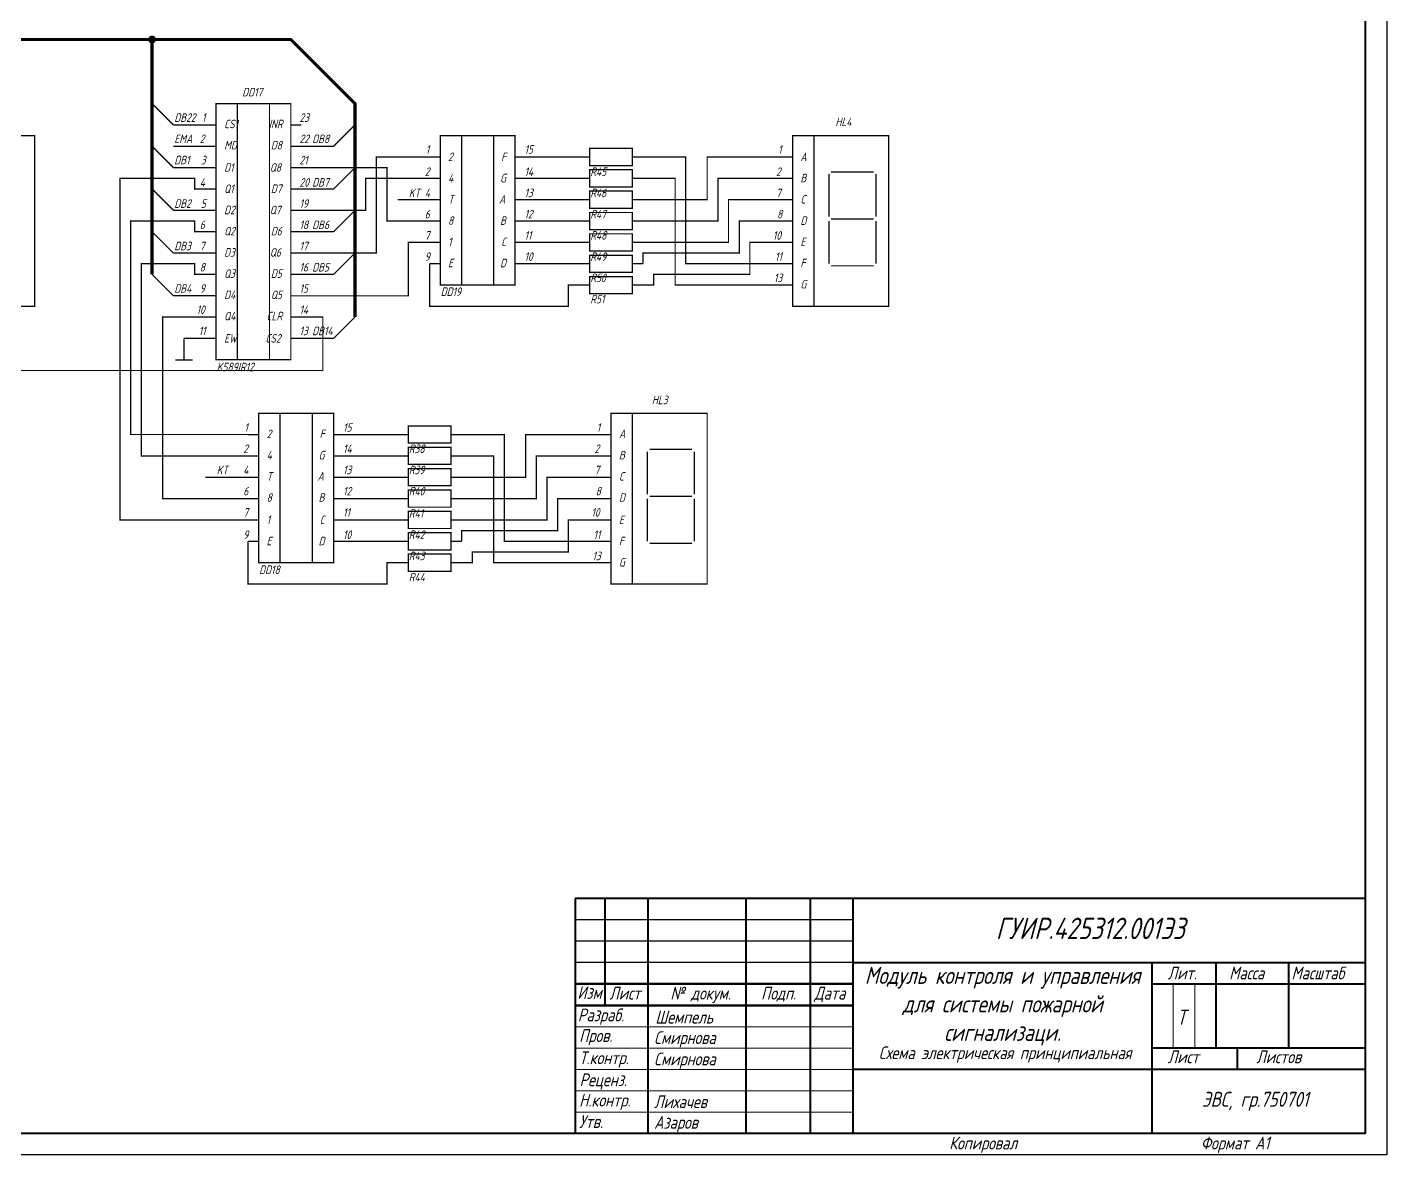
# Model space of a CAD drawing. Extents: x 196 to 1101, y 70 to 664.
# Drawn here: x 782.7 to 1101, y 70 to 334.1 of the extents above; entities that cross this region are included whole.
import ezdxf

# ---------------------------------------------------------------- set-up
doc = ezdxf.new("R2010")
doc.units = 0
doc.header["$MEASUREMENT"] = 0
doc.layers.get('0').update_dxf_attribs({"linetype": 'CONTINUOUS'})
doc.layers.add('KONTUR', color=7, linetype='CONTINUOUS')
doc.layers.add('Sheet', color=255, linetype='CONTINUOUS')
for name, color, linetype, lineweight in [('Основная', 7, 'CONTINUOUS', 40), ('текст', 7, 'CONTINUOUS', 30), ('тонкая', 7, 'CONTINUOUS', 20)]:
    doc.layers.add(name, color=color, linetype=linetype, lineweight=lineweight)
doc.styles.add('GOST type A0', font='', dxfattribs={"oblique": 15, "height": 3.5})
doc.styles.get('GOST type A0').set_extended_font_data('GOST type A')

msp = doc.modelspace()

# ---------------------------------------------------------------- linework, layer by layer
for p, q in [((976, 125), (911, 125)), ((976, 120), (911, 120)), ((976, 115), (911, 115)), ((1046, 75), (1046, 75)), ((1046, 75), (1046, 75)), ((1046, 75), (1046, 75))]:
    msp.add_line(p, q)
at = {"lineweight": 50}
for p, q in [((976, 110), (911, 110)), ((976, 105), (911, 105))]:
    msp.add_line(p, q, dxfattribs=at)
at = {"layer": 'KONTUR'}
for p, q in [((1101, 664), (1101, 70)), ((1101, 70), (260, 70))]:
    msp.add_line(p, q, dxfattribs=at)
at = {"layer": 'Sheet'}
for points, const_width in [([(659.47, 331.18), (811.92, 331.18), (811.92, 276.17)], 0.749), ([(811.16, 331.18), (811.16, 331.22), (811.16, 331.25), (811.18, 331.28), (811.18, 331.33), (811.19, 331.36), (811.19, 331.41), (811.21, 331.44), (811.23, 331.47), (811.24, 331.5), (811.26, 331.53), (811.27, 331.56), (811.29, 331.59), (811.32, 331.63), (811.33, 331.66), (811.37, 331.69), (811.38, 331.72), (811.41, 331.73), (811.44, 331.77), (811.47, 331.78), (811.5, 331.81), (811.54, 331.83), (811.57, 331.84), (811.6, 331.86), (811.63, 331.87), (811.66, 331.89), (811.69, 331.91), (811.74, 331.91), (811.77, 331.92), (811.82, 331.92), (811.85, 331.94), (811.88, 331.94), (811.92, 331.94)], 0.3), ([(811.16, 331.18), (811.16, 331.22), (811.16, 331.25), (811.18, 331.28), (811.18, 331.33), (811.19, 331.36), (811.19, 331.41), (811.21, 331.44), (811.23, 331.47), (811.24, 331.5), (811.26, 331.53), (811.27, 331.56), (811.29, 331.59), (811.32, 331.63), (811.33, 331.66), (811.37, 331.69), (811.38, 331.72), (811.41, 331.73), (811.44, 331.77), (811.47, 331.78), (811.5, 331.81), (811.54, 331.83), (811.57, 331.84), (811.6, 331.86), (811.63, 331.87), (811.66, 331.89), (811.69, 331.91), (811.74, 331.91), (811.77, 331.92), (811.82, 331.92), (811.85, 331.94), (811.88, 331.94), (811.92, 331.94)], 0.3), ([(811.16, 331.18), (811.16, 331.22), (811.16, 331.25), (811.18, 331.28), (811.18, 331.33), (811.19, 331.36), (811.19, 331.41), (811.21, 331.44), (811.23, 331.47), (811.24, 331.5), (811.26, 331.53), (811.27, 331.56), (811.29, 331.59), (811.32, 331.63), (811.33, 331.66), (811.37, 331.69), (811.38, 331.72), (811.41, 331.73), (811.44, 331.77), (811.47, 331.78), (811.5, 331.81), (811.54, 331.83), (811.57, 331.84), (811.6, 331.86), (811.63, 331.87), (811.66, 331.89), (811.69, 331.91), (811.74, 331.91), (811.77, 331.92), (811.82, 331.92), (811.85, 331.94), (811.88, 331.94), (811.92, 331.94)], 0.3), ([(811.16, 331.18), (811.16, 331.22), (811.16, 331.25), (811.18, 331.28), (811.18, 331.33), (811.19, 331.36), (811.19, 331.41), (811.21, 331.44), (811.23, 331.47), (811.24, 331.5), (811.26, 331.53), (811.27, 331.56), (811.29, 331.59), (811.32, 331.63), (811.33, 331.66), (811.37, 331.69), (811.38, 331.72), (811.41, 331.73), (811.44, 331.77), (811.47, 331.78), (811.5, 331.81), (811.54, 331.83), (811.57, 331.84), (811.6, 331.86), (811.63, 331.87), (811.66, 331.89), (811.69, 331.91), (811.74, 331.91), (811.77, 331.92), (811.82, 331.92), (811.85, 331.94), (811.88, 331.94), (811.92, 331.94)], 0.3), ([(811.16, 331.18), (811.16, 331.22), (811.16, 331.25), (811.18, 331.28), (811.18, 331.33), (811.19, 331.36), (811.19, 331.41), (811.21, 331.44), (811.23, 331.47), (811.24, 331.5), (811.26, 331.53), (811.27, 331.56), (811.29, 331.59), (811.32, 331.63), (811.33, 331.66), (811.37, 331.69), (811.38, 331.72), (811.41, 331.73), (811.44, 331.77), (811.47, 331.78), (811.5, 331.81), (811.54, 331.83), (811.57, 331.84), (811.6, 331.86), (811.63, 331.87), (811.66, 331.89), (811.69, 331.91), (811.74, 331.91), (811.77, 331.92), (811.82, 331.92), (811.85, 331.94), (811.88, 331.94), (811.92, 331.94)], 0.3), ([(811.16, 331.18), (811.16, 331.22), (811.16, 331.25), (811.18, 331.28), (811.18, 331.33), (811.19, 331.36), (811.19, 331.41), (811.21, 331.44), (811.23, 331.47), (811.24, 331.5), (811.26, 331.53), (811.27, 331.56), (811.29, 331.59), (811.32, 331.63), (811.33, 331.66), (811.37, 331.69), (811.38, 331.72), (811.41, 331.73), (811.44, 331.77), (811.47, 331.78), (811.5, 331.81), (811.54, 331.83), (811.57, 331.84), (811.6, 331.86), (811.63, 331.87), (811.66, 331.89), (811.69, 331.91), (811.74, 331.91), (811.77, 331.92), (811.82, 331.92), (811.85, 331.94), (811.88, 331.94), (811.92, 331.94)], 0.3), ([(811.16, 331.18), (811.16, 331.22), (811.16, 331.25), (811.18, 331.28), (811.18, 331.33), (811.19, 331.36), (811.19, 331.41), (811.21, 331.44), (811.23, 331.47), (811.24, 331.5), (811.26, 331.53), (811.27, 331.56), (811.29, 331.59), (811.32, 331.63), (811.33, 331.66), (811.37, 331.69), (811.38, 331.72), (811.41, 331.73), (811.44, 331.77), (811.47, 331.78), (811.5, 331.81), (811.54, 331.83), (811.57, 331.84), (811.6, 331.86), (811.63, 331.87), (811.66, 331.89), (811.69, 331.91), (811.74, 331.91), (811.77, 331.92), (811.82, 331.92), (811.85, 331.94), (811.88, 331.94), (811.92, 331.94)], 0.3), ([(811.16, 331.18), (811.16, 331.22), (811.16, 331.25), (811.18, 331.28), (811.18, 331.33), (811.19, 331.36), (811.19, 331.41), (811.21, 331.44), (811.23, 331.47), (811.24, 331.5), (811.26, 331.53), (811.27, 331.56), (811.29, 331.59), (811.32, 331.63), (811.33, 331.66), (811.37, 331.69), (811.38, 331.72), (811.41, 331.73), (811.44, 331.77), (811.47, 331.78), (811.5, 331.81), (811.54, 331.83), (811.57, 331.84), (811.6, 331.86), (811.63, 331.87), (811.66, 331.89), (811.69, 331.91), (811.74, 331.91), (811.77, 331.92), (811.82, 331.92), (811.85, 331.94), (811.88, 331.94), (811.92, 331.94)], 0.3), ([(811.92, 330.41), (811.88, 330.41), (811.85, 330.41), (811.82, 330.43), (811.77, 330.43), (811.74, 330.45), (811.69, 330.45), (811.66, 330.46), (811.63, 330.48), (811.6, 330.49), (811.57, 330.51), (811.54, 330.52), (811.5, 330.54), (811.47, 330.57), (811.44, 330.58), (811.41, 330.62), (811.38, 330.63), (811.37, 330.66), (811.33, 330.69), (811.32, 330.72), (811.29, 330.76), (811.27, 330.79), (811.26, 330.82), (811.24, 330.85), (811.23, 330.88), (811.21, 330.91), (811.19, 330.94), (811.19, 330.99), (811.18, 331.02), (811.18, 331.07), (811.16, 331.1), (811.16, 331.13), (811.16, 331.18)], 0.3), ([(811.16, 331.18), (811.16, 331.18)], 0.3), ([(811.92, 330.41), (811.88, 330.41), (811.85, 330.41), (811.82, 330.43), (811.77, 330.43), (811.74, 330.45), (811.69, 330.45), (811.66, 330.46), (811.63, 330.48), (811.6, 330.49), (811.57, 330.51), (811.54, 330.52), (811.5, 330.54), (811.47, 330.57), (811.44, 330.58), (811.41, 330.62), (811.38, 330.63), (811.37, 330.66), (811.33, 330.69), (811.32, 330.72), (811.29, 330.76), (811.27, 330.79), (811.26, 330.82), (811.24, 330.85), (811.23, 330.88), (811.21, 330.91), (811.19, 330.94), (811.19, 330.99), (811.18, 331.02), (811.18, 331.07), (811.16, 331.1), (811.16, 331.13), (811.16, 331.18)], 0.3), ([(811.16, 331.18), (811.16, 331.18)], 0.3), ([(811.92, 330.41), (811.88, 330.41), (811.85, 330.41), (811.82, 330.43), (811.77, 330.43), (811.74, 330.45), (811.69, 330.45), (811.66, 330.46), (811.63, 330.48), (811.6, 330.49), (811.57, 330.51), (811.54, 330.52), (811.5, 330.54), (811.47, 330.57), (811.44, 330.58), (811.41, 330.62), (811.38, 330.63), (811.37, 330.66), (811.33, 330.69), (811.32, 330.72), (811.29, 330.76), (811.27, 330.79), (811.26, 330.82), (811.24, 330.85), (811.23, 330.88), (811.21, 330.91), (811.19, 330.94), (811.19, 330.99), (811.18, 331.02), (811.18, 331.07), (811.16, 331.1), (811.16, 331.13), (811.16, 331.18)], 0.3), ([(811.16, 331.18), (811.16, 331.18)], 0.3), ([(811.92, 330.41), (811.88, 330.41), (811.85, 330.41), (811.82, 330.43), (811.77, 330.43), (811.74, 330.45), (811.69, 330.45), (811.66, 330.46), (811.63, 330.48), (811.6, 330.49), (811.57, 330.51), (811.54, 330.52), (811.5, 330.54), (811.47, 330.57), (811.44, 330.58), (811.41, 330.62), (811.38, 330.63), (811.37, 330.66), (811.33, 330.69), (811.32, 330.72), (811.29, 330.76), (811.27, 330.79), (811.26, 330.82), (811.24, 330.85), (811.23, 330.88), (811.21, 330.91), (811.19, 330.94), (811.19, 330.99), (811.18, 331.02), (811.18, 331.07), (811.16, 331.1), (811.16, 331.13), (811.16, 331.18)], 0.3), ([(811.16, 331.18), (811.16, 331.18)], 0.3), ([(811.92, 330.41), (811.88, 330.41), (811.85, 330.41), (811.82, 330.43), (811.77, 330.43), (811.74, 330.45), (811.69, 330.45), (811.66, 330.46), (811.63, 330.48), (811.6, 330.49), (811.57, 330.51), (811.54, 330.52), (811.5, 330.54), (811.47, 330.57), (811.44, 330.58), (811.41, 330.62), (811.38, 330.63), (811.37, 330.66), (811.33, 330.69), (811.32, 330.72), (811.29, 330.76), (811.27, 330.79), (811.26, 330.82), (811.24, 330.85), (811.23, 330.88), (811.21, 330.91), (811.19, 330.94), (811.19, 330.99), (811.18, 331.02), (811.18, 331.07), (811.16, 331.1), (811.16, 331.13), (811.16, 331.18)], 0.3), ([(811.16, 331.18), (811.16, 331.18)], 0.3), ([(811.92, 330.41), (811.88, 330.41), (811.85, 330.41), (811.82, 330.43), (811.77, 330.43), (811.74, 330.45), (811.69, 330.45), (811.66, 330.46), (811.63, 330.48), (811.6, 330.49), (811.57, 330.51), (811.54, 330.52), (811.5, 330.54), (811.47, 330.57), (811.44, 330.58), (811.41, 330.62), (811.38, 330.63), (811.37, 330.66), (811.33, 330.69), (811.32, 330.72), (811.29, 330.76), (811.27, 330.79), (811.26, 330.82), (811.24, 330.85), (811.23, 330.88), (811.21, 330.91), (811.19, 330.94), (811.19, 330.99), (811.18, 331.02), (811.18, 331.07), (811.16, 331.1), (811.16, 331.13), (811.16, 331.18)], 0.3), ([(811.16, 331.18), (811.16, 331.18)], 0.3), ([(811.92, 330.41), (811.88, 330.41), (811.85, 330.41), (811.82, 330.43), (811.77, 330.43), (811.74, 330.45), (811.69, 330.45), (811.66, 330.46), (811.63, 330.48), (811.6, 330.49), (811.57, 330.51), (811.54, 330.52), (811.5, 330.54), (811.47, 330.57), (811.44, 330.58), (811.41, 330.62), (811.38, 330.63), (811.37, 330.66), (811.33, 330.69), (811.32, 330.72), (811.29, 330.76), (811.27, 330.79), (811.26, 330.82), (811.24, 330.85), (811.23, 330.88), (811.21, 330.91), (811.19, 330.94), (811.19, 330.99), (811.18, 331.02), (811.18, 331.07), (811.16, 331.1), (811.16, 331.13), (811.16, 331.18)], 0.3), ([(811.16, 331.18), (811.16, 331.18)], 0.3), ([(811.92, 330.41), (811.88, 330.41), (811.85, 330.41), (811.82, 330.43), (811.77, 330.43), (811.74, 330.45), (811.69, 330.45), (811.66, 330.46), (811.63, 330.48), (811.6, 330.49), (811.57, 330.51), (811.54, 330.52), (811.5, 330.54), (811.47, 330.57), (811.44, 330.58), (811.41, 330.62), (811.38, 330.63), (811.37, 330.66), (811.33, 330.69), (811.32, 330.72), (811.29, 330.76), (811.27, 330.79), (811.26, 330.82), (811.24, 330.85), (811.23, 330.88), (811.21, 330.91), (811.19, 330.94), (811.19, 330.99), (811.18, 331.02), (811.18, 331.07), (811.16, 331.1), (811.16, 331.13), (811.16, 331.18)], 0.3), ([(811.16, 331.18), (811.16, 331.18)], 0.3), ([(811.94, 331.18), (844.42, 331.18), (859.42, 316.17), (859.42, 266.18), (859.42, 266.18)], 0.749), ([(811.92, 331.94), (811.92, 331.94)], 0.3), ([(811.92, 331.94), (811.97, 331.94), (812, 331.94), (812.03, 331.92), (812.08, 331.92), (812.11, 331.91), (812.16, 331.91), (812.19, 331.89), (812.22, 331.87), (812.25, 331.86), (812.28, 331.84), (812.31, 331.83), (812.34, 331.81), (812.37, 331.78), (812.41, 331.77), (812.44, 331.73), (812.47, 331.72), (812.48, 331.69), (812.51, 331.66), (812.53, 331.63), (812.56, 331.59), (812.58, 331.56), (812.59, 331.53), (812.61, 331.5), (812.62, 331.47), (812.64, 331.44), (812.65, 331.41), (812.65, 331.36), (812.67, 331.33), (812.67, 331.28), (812.68, 331.25), (812.68, 331.22), (812.68, 331.18)], 0.3), ([(811.92, 331.94), (811.92, 331.94)], 0.3), ([(811.92, 331.94), (811.97, 331.94), (812, 331.94), (812.03, 331.92), (812.08, 331.92), (812.11, 331.91), (812.16, 331.91), (812.19, 331.89), (812.22, 331.87), (812.25, 331.86), (812.28, 331.84), (812.31, 331.83), (812.34, 331.81), (812.37, 331.78), (812.41, 331.77), (812.44, 331.73), (812.47, 331.72), (812.48, 331.69), (812.51, 331.66), (812.53, 331.63), (812.56, 331.59), (812.58, 331.56), (812.59, 331.53), (812.61, 331.5), (812.62, 331.47), (812.64, 331.44), (812.65, 331.41), (812.65, 331.36), (812.67, 331.33), (812.67, 331.28), (812.68, 331.25), (812.68, 331.22), (812.68, 331.18)], 0.3), ([(811.92, 331.94), (811.92, 331.94)], 0.3), ([(811.92, 331.94), (811.97, 331.94), (812, 331.94), (812.03, 331.92), (812.08, 331.92), (812.11, 331.91), (812.16, 331.91), (812.19, 331.89), (812.22, 331.87), (812.25, 331.86), (812.28, 331.84), (812.31, 331.83), (812.34, 331.81), (812.37, 331.78), (812.41, 331.77), (812.44, 331.73), (812.47, 331.72), (812.48, 331.69), (812.51, 331.66), (812.53, 331.63), (812.56, 331.59), (812.58, 331.56), (812.59, 331.53), (812.61, 331.5), (812.62, 331.47), (812.64, 331.44), (812.65, 331.41), (812.65, 331.36), (812.67, 331.33), (812.67, 331.28), (812.68, 331.25), (812.68, 331.22), (812.68, 331.18)], 0.3), ([(811.92, 331.94), (811.92, 331.94)], 0.3), ([(811.92, 331.94), (811.97, 331.94), (812, 331.94), (812.03, 331.92), (812.08, 331.92), (812.11, 331.91), (812.16, 331.91), (812.19, 331.89), (812.22, 331.87), (812.25, 331.86), (812.28, 331.84), (812.31, 331.83), (812.34, 331.81), (812.37, 331.78), (812.41, 331.77), (812.44, 331.73), (812.47, 331.72), (812.48, 331.69), (812.51, 331.66), (812.53, 331.63), (812.56, 331.59), (812.58, 331.56), (812.59, 331.53), (812.61, 331.5), (812.62, 331.47), (812.64, 331.44), (812.65, 331.41), (812.65, 331.36), (812.67, 331.33), (812.67, 331.28), (812.68, 331.25), (812.68, 331.22), (812.68, 331.18)], 0.3), ([(811.92, 331.94), (811.92, 331.94)], 0.3), ([(811.92, 331.94), (811.97, 331.94), (812, 331.94), (812.03, 331.92), (812.08, 331.92), (812.11, 331.91), (812.16, 331.91), (812.19, 331.89), (812.22, 331.87), (812.25, 331.86), (812.28, 331.84), (812.31, 331.83), (812.34, 331.81), (812.37, 331.78), (812.41, 331.77), (812.44, 331.73), (812.47, 331.72), (812.48, 331.69), (812.51, 331.66), (812.53, 331.63), (812.56, 331.59), (812.58, 331.56), (812.59, 331.53), (812.61, 331.5), (812.62, 331.47), (812.64, 331.44), (812.65, 331.41), (812.65, 331.36), (812.67, 331.33), (812.67, 331.28), (812.68, 331.25), (812.68, 331.22), (812.68, 331.18)], 0.3), ([(811.92, 331.94), (811.92, 331.94)], 0.3), ([(811.92, 331.94), (811.97, 331.94), (812, 331.94), (812.03, 331.92), (812.08, 331.92), (812.11, 331.91), (812.16, 331.91), (812.19, 331.89), (812.22, 331.87), (812.25, 331.86), (812.28, 331.84), (812.31, 331.83), (812.34, 331.81), (812.37, 331.78), (812.41, 331.77), (812.44, 331.73), (812.47, 331.72), (812.48, 331.69), (812.51, 331.66), (812.53, 331.63), (812.56, 331.59), (812.58, 331.56), (812.59, 331.53), (812.61, 331.5), (812.62, 331.47), (812.64, 331.44), (812.65, 331.41), (812.65, 331.36), (812.67, 331.33), (812.67, 331.28), (812.68, 331.25), (812.68, 331.22), (812.68, 331.18)], 0.3), ([(811.92, 331.94), (811.92, 331.94)], 0.3), ([(811.92, 331.94), (811.97, 331.94), (812, 331.94), (812.03, 331.92), (812.08, 331.92), (812.11, 331.91), (812.16, 331.91), (812.19, 331.89), (812.22, 331.87), (812.25, 331.86), (812.28, 331.84), (812.31, 331.83), (812.34, 331.81), (812.37, 331.78), (812.41, 331.77), (812.44, 331.73), (812.47, 331.72), (812.48, 331.69), (812.51, 331.66), (812.53, 331.63), (812.56, 331.59), (812.58, 331.56), (812.59, 331.53), (812.61, 331.5), (812.62, 331.47), (812.64, 331.44), (812.65, 331.41), (812.65, 331.36), (812.67, 331.33), (812.67, 331.28), (812.68, 331.25), (812.68, 331.22), (812.68, 331.18)], 0.3), ([(811.92, 331.94), (811.92, 331.94)], 0.3), ([(811.92, 331.94), (811.97, 331.94), (812, 331.94), (812.03, 331.92), (812.08, 331.92), (812.11, 331.91), (812.16, 331.91), (812.19, 331.89), (812.22, 331.87), (812.25, 331.86), (812.28, 331.84), (812.31, 331.83), (812.34, 331.81), (812.37, 331.78), (812.41, 331.77), (812.44, 331.73), (812.47, 331.72), (812.48, 331.69), (812.51, 331.66), (812.53, 331.63), (812.56, 331.59), (812.58, 331.56), (812.59, 331.53), (812.61, 331.5), (812.62, 331.47), (812.64, 331.44), (812.65, 331.41), (812.65, 331.36), (812.67, 331.33), (812.67, 331.28), (812.68, 331.25), (812.68, 331.22), (812.68, 331.18)], 0.3), ([(812.68, 331.18), (812.68, 331.13), (812.68, 331.1), (812.67, 331.07), (812.67, 331.02), (812.65, 330.99), (812.65, 330.94), (812.64, 330.91), (812.62, 330.88), (812.61, 330.85), (812.59, 330.82), (812.58, 330.79), (812.56, 330.76), (812.53, 330.72), (812.51, 330.69), (812.48, 330.66), (812.47, 330.63), (812.44, 330.62), (812.41, 330.58), (812.37, 330.57), (812.34, 330.54), (812.31, 330.52), (812.28, 330.51), (812.25, 330.49), (812.22, 330.48), (812.19, 330.46), (812.16, 330.45), (812.11, 330.45), (812.08, 330.43), (812.03, 330.43), (812, 330.41), (811.97, 330.41), (811.92, 330.41)], 0.3), ([(812.68, 331.18), (812.68, 331.13), (812.68, 331.1), (812.67, 331.07), (812.67, 331.02), (812.65, 330.99), (812.65, 330.94), (812.64, 330.91), (812.62, 330.88), (812.61, 330.85), (812.59, 330.82), (812.58, 330.79), (812.56, 330.76), (812.53, 330.72), (812.51, 330.69), (812.48, 330.66), (812.47, 330.63), (812.44, 330.62), (812.41, 330.58), (812.37, 330.57), (812.34, 330.54), (812.31, 330.52), (812.28, 330.51), (812.25, 330.49), (812.22, 330.48), (812.19, 330.46), (812.16, 330.45), (812.11, 330.45), (812.08, 330.43), (812.03, 330.43), (812, 330.41), (811.97, 330.41), (811.92, 330.41)], 0.3), ([(812.68, 331.18), (812.68, 331.13), (812.68, 331.1), (812.67, 331.07), (812.67, 331.02), (812.65, 330.99), (812.65, 330.94), (812.64, 330.91), (812.62, 330.88), (812.61, 330.85), (812.59, 330.82), (812.58, 330.79), (812.56, 330.76), (812.53, 330.72), (812.51, 330.69), (812.48, 330.66), (812.47, 330.63), (812.44, 330.62), (812.41, 330.58), (812.37, 330.57), (812.34, 330.54), (812.31, 330.52), (812.28, 330.51), (812.25, 330.49), (812.22, 330.48), (812.19, 330.46), (812.16, 330.45), (812.11, 330.45), (812.08, 330.43), (812.03, 330.43), (812, 330.41), (811.97, 330.41), (811.92, 330.41)], 0.3), ([(812.68, 331.18), (812.68, 331.13), (812.68, 331.1), (812.67, 331.07), (812.67, 331.02), (812.65, 330.99), (812.65, 330.94), (812.64, 330.91), (812.62, 330.88), (812.61, 330.85), (812.59, 330.82), (812.58, 330.79), (812.56, 330.76), (812.53, 330.72), (812.51, 330.69), (812.48, 330.66), (812.47, 330.63), (812.44, 330.62), (812.41, 330.58), (812.37, 330.57), (812.34, 330.54), (812.31, 330.52), (812.28, 330.51), (812.25, 330.49), (812.22, 330.48), (812.19, 330.46), (812.16, 330.45), (812.11, 330.45), (812.08, 330.43), (812.03, 330.43), (812, 330.41), (811.97, 330.41), (811.92, 330.41)], 0.3), ([(812.68, 331.18), (812.68, 331.13), (812.68, 331.1), (812.67, 331.07), (812.67, 331.02), (812.65, 330.99), (812.65, 330.94), (812.64, 330.91), (812.62, 330.88), (812.61, 330.85), (812.59, 330.82), (812.58, 330.79), (812.56, 330.76), (812.53, 330.72), (812.51, 330.69), (812.48, 330.66), (812.47, 330.63), (812.44, 330.62), (812.41, 330.58), (812.37, 330.57), (812.34, 330.54), (812.31, 330.52), (812.28, 330.51), (812.25, 330.49), (812.22, 330.48), (812.19, 330.46), (812.16, 330.45), (812.11, 330.45), (812.08, 330.43), (812.03, 330.43), (812, 330.41), (811.97, 330.41), (811.92, 330.41)], 0.3), ([(812.68, 331.18), (812.68, 331.13), (812.68, 331.1), (812.67, 331.07), (812.67, 331.02), (812.65, 330.99), (812.65, 330.94), (812.64, 330.91), (812.62, 330.88), (812.61, 330.85), (812.59, 330.82), (812.58, 330.79), (812.56, 330.76), (812.53, 330.72), (812.51, 330.69), (812.48, 330.66), (812.47, 330.63), (812.44, 330.62), (812.41, 330.58), (812.37, 330.57), (812.34, 330.54), (812.31, 330.52), (812.28, 330.51), (812.25, 330.49), (812.22, 330.48), (812.19, 330.46), (812.16, 330.45), (812.11, 330.45), (812.08, 330.43), (812.03, 330.43), (812, 330.41), (811.97, 330.41), (811.92, 330.41)], 0.3), ([(812.68, 331.18), (812.68, 331.13), (812.68, 331.1), (812.67, 331.07), (812.67, 331.02), (812.65, 330.99), (812.65, 330.94), (812.64, 330.91), (812.62, 330.88), (812.61, 330.85), (812.59, 330.82), (812.58, 330.79), (812.56, 330.76), (812.53, 330.72), (812.51, 330.69), (812.48, 330.66), (812.47, 330.63), (812.44, 330.62), (812.41, 330.58), (812.37, 330.57), (812.34, 330.54), (812.31, 330.52), (812.28, 330.51), (812.25, 330.49), (812.22, 330.48), (812.19, 330.46), (812.16, 330.45), (812.11, 330.45), (812.08, 330.43), (812.03, 330.43), (812, 330.41), (811.97, 330.41), (811.92, 330.41)], 0.3), ([(812.68, 331.18), (812.68, 331.13), (812.68, 331.1), (812.67, 331.07), (812.67, 331.02), (812.65, 330.99), (812.65, 330.94), (812.64, 330.91), (812.62, 330.88), (812.61, 330.85), (812.59, 330.82), (812.58, 330.79), (812.56, 330.76), (812.53, 330.72), (812.51, 330.69), (812.48, 330.66), (812.47, 330.63), (812.44, 330.62), (812.41, 330.58), (812.37, 330.57), (812.34, 330.54), (812.31, 330.52), (812.28, 330.51), (812.25, 330.49), (812.22, 330.48), (812.19, 330.46), (812.16, 330.45), (812.11, 330.45), (812.08, 330.43), (812.03, 330.43), (812, 330.41), (811.97, 330.41), (811.92, 330.41)], 0.3), ([(812.68, 331.18), (812.68, 331.18), (812.68, 331.18), (812.68, 331.18), (812.68, 331.18), (812.68, 331.18), (812.68, 331.18), (812.68, 331.18), (812.68, 331.18), (812.68, 331.18), (812.68, 331.18), (812.68, 331.18), (812.68, 331.18), (812.68, 331.18), (812.68, 331.18), (812.68, 331.18), (812.68, 331.18), (812.68, 331.18), (812.68, 331.18), (812.68, 331.18), (812.68, 331.18), (812.68, 331.18), (812.68, 331.18), (812.68, 331.18), (812.68, 331.18), (812.68, 331.18), (812.68, 331.18), (812.68, 331.18), (812.68, 331.18), (812.68, 331.18), (812.68, 331.18), (812.68, 331.18), (812.68, 331.18)], 0.3), ([(812.68, 331.18), (812.68, 331.18)], 0.3), ([(812.68, 331.18), (812.68, 331.18), (812.68, 331.18), (812.68, 331.18), (812.68, 331.18), (812.68, 331.18), (812.68, 331.18), (812.68, 331.18), (812.68, 331.18), (812.68, 331.18), (812.68, 331.18), (812.68, 331.18), (812.68, 331.18), (812.68, 331.18), (812.68, 331.18), (812.68, 331.18), (812.68, 331.18), (812.68, 331.18), (812.68, 331.18), (812.68, 331.18), (812.68, 331.18), (812.68, 331.18), (812.68, 331.18), (812.68, 331.18), (812.68, 331.18), (812.68, 331.18), (812.68, 331.18), (812.68, 331.18), (812.68, 331.18), (812.68, 331.18), (812.68, 331.18), (812.68, 331.18), (812.68, 331.18)], 0.3), ([(812.68, 331.18), (812.68, 331.18)], 0.3), ([(812.68, 331.18), (812.68, 331.18), (812.68, 331.18), (812.68, 331.18), (812.68, 331.18), (812.68, 331.18), (812.68, 331.18), (812.68, 331.18), (812.68, 331.18), (812.68, 331.18), (812.68, 331.18), (812.68, 331.18), (812.68, 331.18), (812.68, 331.18), (812.68, 331.18), (812.68, 331.18), (812.68, 331.18), (812.68, 331.18), (812.68, 331.18), (812.68, 331.18), (812.68, 331.18), (812.68, 331.18), (812.68, 331.18), (812.68, 331.18), (812.68, 331.18), (812.68, 331.18), (812.68, 331.18), (812.68, 331.18), (812.68, 331.18), (812.68, 331.18), (812.68, 331.18), (812.68, 331.18), (812.68, 331.18)], 0.3), ([(812.68, 331.18), (812.68, 331.18)], 0.3), ([(812.68, 331.18), (812.68, 331.18), (812.68, 331.18), (812.68, 331.18), (812.68, 331.18), (812.68, 331.18), (812.68, 331.18), (812.68, 331.18), (812.68, 331.18), (812.68, 331.18), (812.68, 331.18), (812.68, 331.18), (812.68, 331.18), (812.68, 331.18), (812.68, 331.18), (812.68, 331.18), (812.68, 331.18), (812.68, 331.18), (812.68, 331.18), (812.68, 331.18), (812.68, 331.18), (812.68, 331.18), (812.68, 331.18), (812.68, 331.18), (812.68, 331.18), (812.68, 331.18), (812.68, 331.18), (812.68, 331.18), (812.68, 331.18), (812.68, 331.18), (812.68, 331.18), (812.68, 331.18), (812.68, 331.18)], 0.3), ([(812.68, 331.18), (812.68, 331.18)], 0.3), ([(812.68, 331.18), (812.68, 331.18), (812.68, 331.18), (812.68, 331.18), (812.68, 331.18), (812.68, 331.18), (812.68, 331.18), (812.68, 331.18), (812.68, 331.18), (812.68, 331.18), (812.68, 331.18), (812.68, 331.18), (812.68, 331.18), (812.68, 331.18), (812.68, 331.18), (812.68, 331.18), (812.68, 331.18), (812.68, 331.18), (812.68, 331.18), (812.68, 331.18), (812.68, 331.18), (812.68, 331.18), (812.68, 331.18), (812.68, 331.18), (812.68, 331.18), (812.68, 331.18), (812.68, 331.18), (812.68, 331.18), (812.68, 331.18), (812.68, 331.18), (812.68, 331.18), (812.68, 331.18), (812.68, 331.18)], 0.3), ([(812.68, 331.18), (812.68, 331.18)], 0.3), ([(812.68, 331.18), (812.68, 331.18), (812.68, 331.18), (812.68, 331.18), (812.68, 331.18), (812.68, 331.18), (812.68, 331.18), (812.68, 331.18), (812.68, 331.18), (812.68, 331.18), (812.68, 331.18), (812.68, 331.18), (812.68, 331.18), (812.68, 331.18), (812.68, 331.18), (812.68, 331.18), (812.68, 331.18), (812.68, 331.18), (812.68, 331.18), (812.68, 331.18), (812.68, 331.18), (812.68, 331.18), (812.68, 331.18), (812.68, 331.18), (812.68, 331.18), (812.68, 331.18), (812.68, 331.18), (812.68, 331.18), (812.68, 331.18), (812.68, 331.18), (812.68, 331.18), (812.68, 331.18), (812.68, 331.18)], 0.3), ([(812.68, 331.18), (812.68, 331.18)], 0.3), ([(812.68, 331.18), (812.68, 331.18), (812.68, 331.18), (812.68, 331.18), (812.68, 331.18), (812.68, 331.18), (812.68, 331.18), (812.68, 331.18), (812.68, 331.18), (812.68, 331.18), (812.68, 331.18), (812.68, 331.18), (812.68, 331.18), (812.68, 331.18), (812.68, 331.18), (812.68, 331.18), (812.68, 331.18), (812.68, 331.18), (812.68, 331.18), (812.68, 331.18), (812.68, 331.18), (812.68, 331.18), (812.68, 331.18), (812.68, 331.18), (812.68, 331.18), (812.68, 331.18), (812.68, 331.18), (812.68, 331.18), (812.68, 331.18), (812.68, 331.18), (812.68, 331.18), (812.68, 331.18), (812.68, 331.18)], 0.3), ([(812.68, 331.18), (812.68, 331.18)], 0.3), ([(812.68, 331.18), (812.68, 331.18), (812.68, 331.18), (812.68, 331.18), (812.68, 331.18), (812.68, 331.18), (812.68, 331.18), (812.68, 331.18), (812.68, 331.18), (812.68, 331.18), (812.68, 331.18), (812.68, 331.18), (812.68, 331.18), (812.68, 331.18), (812.68, 331.18), (812.68, 331.18), (812.68, 331.18), (812.68, 331.18), (812.68, 331.18), (812.68, 331.18), (812.68, 331.18), (812.68, 331.18), (812.68, 331.18), (812.68, 331.18), (812.68, 331.18), (812.68, 331.18), (812.68, 331.18), (812.68, 331.18), (812.68, 331.18), (812.68, 331.18), (812.68, 331.18), (812.68, 331.18), (812.68, 331.18)], 0.3), ([(812.68, 331.18), (812.68, 331.18)], 0.3), ([(811.92, 316.17), (816.92, 311.17)], 0.3), ([(831.91, 316.17), (831.91, 256.18)], 0.3), ([(839.42, 316.17), (839.42, 256.18)], 0.3), ([(824.42, 311.17), (816.92, 311.17)], 0.3), ([(826.91, 311.17), (824.42, 311.17)], 0.3), ([(844.42, 311.17), (846.91, 311.17)], 0.3), ([(859.42, 311.17), (854.42, 306.17)], 0.3), ([(884.39, 308.68), (884.39, 273.67)], 0.3), ([(891.91, 308.68), (891.91, 273.67)], 0.3), ([(966.88, 308.68), (966.88, 268.67)], 0.3), ([(816.92, 301.18), (811.92, 306.18)], 0.3), ([(824.42, 306.18), (816.92, 306.18)], 0.3), ([(826.91, 306.18), (824.42, 306.18)], 0.3), ([(844.42, 306.17), (846.91, 306.17)], 0.3), ([(846.91, 306.17), (854.42, 306.17)], 0.3), ([(846.91, 281.16), (864.42, 281.16), (864.42, 303.68), (876.91, 303.68)], 0.3), ([(879.39, 303.68), (876.91, 303.68)], 0.3), ([(896.91, 303.68), (899.39, 303.68)], 0.3), ([(911.88, 303.68), (899.39, 303.68)], 0.3), ([(914.39, 303.68), (911.88, 303.68)], 0.3), ([(924.39, 303.68), (926.88, 303.68)], 0.3), ([(926.88, 303.68), (936.88, 303.68), (936.88, 278.67), (959.36, 278.67)], 0.3), ([(926.88, 293.68), (941.88, 293.68), (941.88, 303.68), (959.36, 303.68)], 0.3), ([(961.88, 303.68), (959.36, 303.68)], 0.3), ([(824.42, 301.18), (816.92, 301.18), (816.92, 301.18)], 0.3), ([(826.91, 301.18), (824.42, 301.18)], 0.3), ([(844.42, 301.16), (846.91, 301.16)], 0.3), ([(846.91, 301.16), (866.91, 301.16), (866.91, 288.68), (876.91, 288.68)], 0.3), ([(859.42, 301.16), (854.42, 296.16)], 0.3), ([(970.39, 289.67), (970.39, 299.67)], 0.3), ([(970.88, 300.17), (980.85, 300.17)], 0.3), ([(981.38, 289.67), (981.38, 299.67)], 0.3), ([(824.42, 296.18), (821.92, 296.18), (821.92, 298.68), (804.42, 298.68), (804.42, 218.68), (834.41, 218.68)], 0.3), ([(816.92, 291.18), (811.92, 296.18)], 0.3), ([(826.91, 296.18), (824.42, 296.18)], 0.3), ([(844.42, 296.16), (846.91, 296.16)], 0.3), ([(846.91, 291.16), (861.91, 291.16), (861.91, 298.68), (876.91, 298.68)], 0.3), ([(846.91, 296.16), (854.42, 296.16)], 0.3), ([(879.39, 298.68), (876.91, 298.68)], 0.3), ([(896.91, 298.68), (899.39, 298.68)], 0.3), ([(911.88, 298.68), (899.39, 298.68)], 0.3), ([(914.39, 298.68), (911.88, 298.68)], 0.3), ([(924.39, 298.68), (926.88, 298.68)], 0.3), ([(926.88, 298.68), (934.39, 298.68), (934.39, 273.67), (959.36, 273.67)], 0.3), ([(926.88, 288.68), (944.39, 288.68), (944.39, 298.68), (959.36, 298.68)], 0.3), ([(961.88, 298.68), (959.36, 298.68)], 0.3), ([(876.91, 293.68), (869.39, 293.68)], 0.3), ([(879.39, 293.68), (876.91, 293.68)], 0.3), ([(896.91, 293.68), (899.39, 293.68)], 0.3), ([(911.88, 293.68), (899.39, 293.68)], 0.3), ([(914.39, 293.68), (911.88, 293.68)], 0.3), ([(924.39, 293.68), (926.88, 293.68)], 0.3), ([(926.88, 283.67), (946.88, 283.67), (946.88, 293.68), (959.36, 293.68)], 0.3), ([(961.88, 293.68), (959.36, 293.68)], 0.3), ([(824.42, 291.18), (816.92, 291.18), (816.92, 291.18)], 0.3), ([(826.91, 291.18), (824.42, 291.18)], 0.3), ([(844.42, 291.16), (846.91, 291.16)], 0.3), ([(859.42, 291.16), (854.42, 286.16)], 0.3), ([(824.42, 286.17), (821.92, 286.17), (821.92, 288.68), (806.92, 288.68), (806.92, 238.67), (834.41, 238.67)], 0.3), ([(879.39, 288.68), (876.91, 288.68)], 0.3), ([(896.91, 288.68), (899.39, 288.68)], 0.3), ([(911.88, 288.68), (899.39, 288.68)], 0.3), ([(914.39, 288.68), (911.88, 288.68)], 0.3), ([(924.39, 288.68), (926.88, 288.68)], 0.3), ([(926.88, 278.67), (926.88, 281.16), (949.39, 281.16), (949.39, 288.68), (959.36, 288.68)], 0.3), ([(961.88, 288.68), (959.36, 288.68)], 0.3), ([(970.39, 288.68), (970.39, 278.67)], 0.3), ([(970.88, 289.17), (980.85, 289.17)], 0.3), ([(981.38, 288.68), (981.38, 278.67)], 0.3), ([(816.92, 281.17), (811.92, 286.17)], 0.3), ([(826.91, 286.17), (824.42, 286.17)], 0.3), ([(844.42, 286.16), (846.91, 286.16)], 0.3), ([(846.91, 286.16), (854.42, 286.16), (854.42, 286.16)], 0.3), ([(846.91, 271.15), (871.91, 271.15), (871.91, 283.67), (876.91, 283.67)], 0.3), ([(879.39, 283.67), (876.91, 283.67)], 0.3), ([(896.91, 283.67), (899.39, 283.67)], 0.3), ([(911.88, 283.67), (899.39, 283.67)], 0.3), ([(914.39, 283.67), (911.88, 283.67)], 0.3), ([(924.39, 283.67), (926.88, 283.67)], 0.3), ([(926.88, 273.67), (929.39, 273.67), (929.39, 276.16), (951.88, 276.16), (951.88, 283.67), (959.36, 283.67)], 0.3), ([(961.88, 283.67), (959.36, 283.67)], 0.3), ([(824.42, 281.17), (816.92, 281.17), (816.92, 281.17)], 0.3), ([(826.91, 281.17), (824.42, 281.17)], 0.3), ([(844.42, 281.16), (846.91, 281.16)], 0.3), ([(859.42, 281.16), (854.42, 276.16)], 0.3), ([(824.42, 276.17), (821.92, 276.17), (821.92, 278.67), (809.42, 278.67), (809.42, 233.67), (834.41, 233.67)], 0.3), ([(879.39, 278.67), (876.91, 278.67)], 0.3), ([(876.91, 278.67), (876.91, 268.67), (909.39, 268.67), (909.39, 273.67), (911.88, 273.67)], 0.3), ([(896.91, 278.67), (899.39, 278.67)], 0.3), ([(911.88, 278.67), (899.39, 278.67)], 0.3), ([(914.39, 278.67), (911.88, 278.67)], 0.3), ([(924.39, 278.67), (926.88, 278.67)], 0.3), ([(961.88, 278.67), (959.36, 278.67)], 0.3), ([(970.88, 278.17), (980.85, 278.17)], 0.3), ([(816.92, 271.17), (811.92, 276.17)], 0.3), ([(826.91, 276.17), (824.42, 276.17)], 0.3), ([(844.42, 276.16), (846.91, 276.16)], 0.3), ([(846.91, 276.16), (854.42, 276.16), (854.42, 276.16)], 0.3), ([(914.39, 273.67), (911.88, 273.67)], 0.3), ([(924.39, 273.67), (926.88, 273.67)], 0.3), ([(961.88, 273.67), (959.36, 273.67)], 0.3), ([(824.42, 271.17), (816.92, 271.17), (816.92, 271.17)], 0.3), ([(826.91, 271.17), (824.42, 271.17)], 0.3), ([(844.42, 271.15), (846.91, 271.15)], 0.3), ([(650.98, 253.66), (851.91, 253.66), (851.91, 266.18), (846.91, 266.18)], 0.3), ([(824.42, 266.18), (814.42, 266.18), (814.42, 223.67), (834.41, 223.67)], 0.3), ([(826.91, 266.18), (824.42, 266.18)], 0.3), ([(844.42, 266.18), (846.91, 266.18)], 0.3), ([(859.42, 266.18), (854.42, 261.18)], 0.3), ([(819.42, 261.18), (819.42, 256.1)], 0.3), ([(824.42, 261.18), (819.42, 261.18)], 0.3), ([(826.91, 261.18), (824.42, 261.18)], 0.3), ([(844.42, 261.18), (846.91, 261.18)], 0.3), ([(854.42, 261.18), (846.91, 261.18)], 0.3), ([(817.39, 256.1), (821.44, 256.1)], 0.3), ([(841.91, 243.66), (841.91, 208.68)], 0.3), ([(849.42, 243.66), (849.42, 208.68)], 0.3), ([(924.39, 243.66), (924.39, 203.68)], 0.3), ([(836.91, 238.66), (834.42, 238.66)], 0.3), ([(854.42, 238.66), (856.91, 238.66)], 0.3), ([(869.39, 238.66), (856.91, 238.66)], 0.3), ([(871.91, 238.66), (869.39, 238.66)], 0.3), ([(881.91, 238.66), (884.39, 238.66)], 0.3), ([(884.39, 238.66), (894.39, 238.66), (894.39, 213.68), (916.88, 213.68)], 0.3), ([(884.39, 228.65), (899.39, 228.65), (899.39, 238.66), (916.88, 238.66)], 0.3), ([(919.39, 238.66), (916.88, 238.66)], 0.3), ([(836.91, 233.66), (834.42, 233.66)], 0.3), ([(854.42, 233.66), (856.91, 233.66)], 0.3), ([(869.39, 233.66), (856.91, 233.66)], 0.3), ([(871.91, 233.66), (869.39, 233.66)], 0.3), ([(881.91, 233.66), (884.39, 233.66)], 0.3), ([(884.39, 233.66), (891.91, 233.66), (891.91, 208.68), (916.88, 208.68)], 0.3), ([(884.39, 223.68), (901.91, 223.68), (901.91, 233.66), (916.88, 233.66)], 0.3), ([(919.39, 233.66), (916.88, 233.66)], 0.3), ([(927.9, 224.68), (927.9, 234.68)], 0.3), ([(928.4, 235.18), (938.37, 235.18)], 0.3), ([(938.9, 224.68), (938.9, 234.68)], 0.3), ([(834.41, 228.67), (824.42, 228.67)], 0.3), ([(836.91, 228.65), (834.42, 228.65)], 0.3), ([(854.42, 228.65), (856.91, 228.65)], 0.3), ([(869.39, 228.65), (856.91, 228.65)], 0.3), ([(871.91, 228.65), (869.39, 228.65)], 0.3), ([(881.91, 228.65), (884.39, 228.65)], 0.3), ([(884.39, 218.68), (904.39, 218.68), (904.39, 228.65), (916.88, 228.65)], 0.3), ([(919.39, 228.65), (916.88, 228.65)], 0.3), ([(836.91, 223.68), (834.42, 223.68)], 0.3), ([(854.42, 223.68), (856.91, 223.68)], 0.3), ([(869.39, 223.68), (856.91, 223.68)], 0.3), ([(871.91, 223.68), (869.39, 223.68)], 0.3), ([(881.91, 223.68), (884.39, 223.68)], 0.3), ([(884.39, 213.68), (884.39, 216.17), (906.91, 216.17), (906.91, 223.68), (916.88, 223.68)], 0.3), ([(919.39, 223.68), (916.88, 223.68)], 0.3), ([(927.9, 223.68), (927.9, 213.68)], 0.3), ([(928.4, 224.18), (938.37, 224.18)], 0.3), ([(938.9, 223.68), (938.9, 213.68)], 0.3), ([(836.91, 218.68), (834.42, 218.68)], 0.3), ([(854.42, 218.68), (856.91, 218.68)], 0.3), ([(869.39, 218.68), (856.91, 218.68)], 0.3), ([(871.91, 218.68), (869.39, 218.68)], 0.3), ([(881.91, 218.68), (884.39, 218.68)], 0.3), ([(884.39, 208.68), (886.91, 208.68), (886.91, 211.16), (909.39, 211.16), (909.39, 218.68), (916.88, 218.68)], 0.3), ([(919.39, 218.68), (916.88, 218.68)], 0.3), ([(836.91, 213.68), (834.42, 213.68)], 0.3), ([(834.42, 213.68), (834.42, 203.68), (866.91, 203.68), (866.91, 208.68), (869.39, 208.68)], 0.3), ([(854.42, 213.68), (856.91, 213.68)], 0.3), ([(869.39, 213.68), (856.91, 213.68)], 0.3), ([(871.91, 213.68), (869.39, 213.68)], 0.3), ([(881.91, 213.68), (884.39, 213.68)], 0.3), ([(919.39, 213.68), (916.88, 213.68)], 0.3), ([(928.4, 213.18), (938.37, 213.18)], 0.3), ([(871.91, 208.68), (869.39, 208.68)], 0.3), ([(881.91, 208.68), (884.39, 208.68)], 0.3), ([(919.39, 208.68), (916.88, 208.68)], 0.3)]:
    msp.add_lwpolyline(points, dxfattribs=dict(at, const_width=const_width))
at = {"layer": 'Sheet', "const_width": 0.762}
msp.add_lwpolyline([(811.55, 331.18, 1), (812.32, 331.18, 1)], format="xyb", close=True, dxfattribs=at)
at = {"layer": 'Sheet', "const_width": 0.3}
for points in [[(826.91, 316.17), (844.42, 316.17), (844.42, 256.18), (826.91, 256.18), (826.91, 316.17)], [(761.94, 308.68), (784.42, 308.68), (784.42, 268.67), (761.94, 268.67), (761.94, 308.68)], [(879.39, 308.68), (896.91, 308.68), (896.91, 273.67), (879.39, 273.67), (879.39, 308.68)], [(961.88, 308.68), (984.36, 308.68), (984.36, 268.67), (961.88, 268.67), (961.88, 308.68)], [(914.39, 305.67), (924.39, 305.67), (924.39, 301.66), (914.39, 301.66), (914.39, 305.67)], [(914.39, 300.67), (924.39, 300.67), (924.39, 296.66), (914.39, 296.66), (914.39, 300.67)], [(914.39, 295.67), (924.39, 295.67), (924.39, 291.66), (914.39, 291.66), (914.39, 295.67)], [(914.39, 290.66), (924.39, 290.66), (924.39, 286.66), (914.39, 286.66), (914.39, 290.66)], [(914.39, 285.66), (924.39, 285.66), (924.39, 281.65), (914.39, 281.65), (914.39, 285.66)], [(914.39, 280.66), (924.39, 280.66), (924.39, 276.68), (914.39, 276.68), (914.39, 280.66)], [(914.39, 275.66), (924.39, 275.66), (924.39, 271.68), (914.39, 271.68), (914.39, 275.66)], [(836.91, 243.66), (854.42, 243.66), (854.42, 208.68), (836.91, 208.68), (836.91, 243.66)], [(919.39, 243.66), (941.88, 243.66), (941.88, 203.68), (919.39, 203.68), (919.39, 243.66)], [(871.91, 240.68), (881.91, 240.68), (881.91, 236.67), (871.91, 236.67), (871.91, 240.68)], [(871.91, 235.68), (881.91, 235.68), (881.91, 231.67), (871.91, 231.67), (871.91, 235.68)], [(871.91, 230.67), (881.91, 230.67), (881.91, 226.67), (871.91, 226.67), (871.91, 230.67)], [(871.91, 225.67), (881.91, 225.67), (881.91, 221.66), (871.91, 221.66), (871.91, 225.67)], [(871.91, 220.67), (881.91, 220.67), (881.91, 216.66), (871.91, 216.66), (871.91, 220.67)], [(871.91, 215.67), (881.91, 215.67), (881.91, 211.66), (871.91, 211.66), (871.91, 215.67)], [(871.91, 210.67), (881.91, 210.67), (881.91, 206.66), (871.91, 206.66), (871.91, 210.67)]]:
    msp.add_lwpolyline(points, close=True, dxfattribs=at)
at = {"layer": 'Основная'}
for p, q in [((1096, 75), (1096, 659)), ((911, 130), (911, 75)), ((1096, 130), (911, 130)), ((918, 105), (918, 130)), ((928, 130), (928, 75)), ((951, 75), (951, 130)), ((966, 130), (966, 75)), ((976, 130), (976, 75)), ((976, 115), (1096, 115)), ((1046, 115), (1046, 75)), ((1061, 115), (1061, 95)), ((1078, 115), (1078, 95)), ((1046, 110), (1096, 110)), ((1096, 95), (1046, 95)), ((1066, 95), (1066, 90)), ((1096, 90), (976, 90)), ((1096, 75), (268, 75))]:
    msp.add_line(p, q, dxfattribs=at)
at = {"layer": 'тонкая'}
for p, q in [((1050.99, 109.79), (1050.99, 95)), ((1056.07, 109.79), (1056.07, 95)), ((911, 100), (976, 100)), ((976, 95), (911, 95)), ((976, 90), (911, 90))]:
    msp.add_line(p, q, dxfattribs=at)
for points in [[(911, 85), (976, 85)], [(911, 80), (976, 80)]]:
    msp.add_lwpolyline(points, dxfattribs=at)

# ---------------------------------------------------------------- texts
at = {"layer": 'Sheet', "style": 'GOST type A0', "oblique": 15}
for s, p in [('DD17', (833.03, 317.85)), ('DB22', (817.13, 311.88)), ('1', (823.59, 311.88)), ('CS1', (828.8, 310.39)), ('INR', (839.24, 310.39)), ('23', (846.44, 311.88)), ('HL4', (971.91, 310.89)), ('EMA', (817.13, 306.91)), ('2', (823.09, 306.91)), ('22', (846.44, 306.91)), ('DB8', (849.42, 306.91)), ('MD', (828.8, 305.42)), ('D8', (839.73, 305.42)), ('1', (876.01, 304.43)), ('15', (899.11, 304.43)), ('1', (958.49, 304.43)), ('DB1', (817.13, 301.94)), ('3', (823.34, 301.94)), ('21', (846.44, 301.94)), ('2', (881.23, 302.69)), ('F', (893.65, 302.69)), ('A', (963.71, 302.69)), ('D1', (828.8, 300.2)), ('Q8', (839.49, 300.2)), ('2', (875.76, 299.21)), ('4', (881.23, 297.72)), ('G', (893.4, 297.72)), ('14', (899.11, 299.21)), ('R45', (914.52, 299.21)), ('2', (958, 299.21)), ('B', (963.71, 297.72)), ('4', (823.09, 296.72)), ('Q1', (828.8, 295.23)), ('D7', (839.73, 295.23)), ('20', (846.44, 296.72)), ('DB7', (849.42, 296.72)), ('KT', (872.03, 294.24)), ('4', (875.76, 294.24)), ('13', (899.11, 294.24)), ('R46', (914.52, 294.24)), ('7', (958, 294.24)), ('DB2', (817.13, 291.75)), ('5', (823.34, 291.75)), ('19', (846.44, 291.75)), ('T', (881.23, 292.75)), ('A', (893.15, 292.75)), ('C', (963.71, 292.75)), ('D2', (828.8, 290.26)), ('Q7', (839.49, 290.26)), ('6', (875.76, 289.27)), ('8', (881.23, 287.77)), ('B', (893.4, 287.77)), ('12', (899.11, 289.27)), ('R47', (914.52, 289.27)), ('8', (958.24, 289.27)), ('D', (963.71, 287.77)), ('6', (823.09, 286.78)), ('Q2', (828.8, 285.29)), ('D6', (839.73, 285.29)), ('18', (846.44, 286.78)), ('DB6', (849.42, 286.78)), ('DB3', (817.13, 281.81)), ('7', (823.09, 281.81)), ('17', (846.44, 281.81)), ('7', (875.76, 284.3)), ('1', (881.23, 282.8)), ('C', (893.65, 282.8)), ('11', (899.11, 284.3)), ('R48', (914.52, 284.3)), ('10', (957.25, 284.3)), ('E', (963.71, 282.8)), ('D3', (828.8, 280.32)), ('Q6', (839.49, 280.32)), ('9', (875.76, 279.32)), ('10', (899.11, 279.32)), ('R49', (914.52, 279.32)), ('11', (957.75, 279.32)), ('8', (823.09, 276.84)), ('Q3', (828.8, 275.35)), ('D5', (839.73, 275.35)), ('16', (846.44, 276.84)), ('DB5', (849.42, 276.84)), ('E', (881.23, 277.83)), ('D', (893.4, 277.83)), ('F', (963.71, 277.83)), ('DB4', (817.13, 271.87)), ('9', (823.09, 271.87)), ('15', (846.44, 271.87)), ('R50', (914.52, 274.35)), ('13', (957.5, 274.35)), ('G', (963.71, 272.86)), ('D4', (828.8, 270.38)), ('Q5', (839.73, 270.38)), ('DD19', (879.49, 271.12)), ('R51', (914.52, 269.38)), ('10', (822.34, 266.9)), ('Q4', (828.8, 265.41)), ('CLR', (838.74, 265.41)), ('14', (846.44, 266.9)), ('11', (822.84, 261.93)), ('EW', (828.8, 260.19)), ('CS2', (838.49, 260.19)), ('13', (846.44, 261.93)), ('DB14', (849.42, 261.93)), ('K589IR12', (827.06, 253.48)), ('HL3', (928.93, 245.77)), ('1', (833.52, 239.31)), ('2', (838.74, 237.82)), ('F', (851.16, 237.82)), ('15', (856.63, 239.31)), ('1', (916.01, 239.31)), ('A', (921.23, 237.82)), ('2', (833.28, 234.34)), ('14', (856.63, 234.34)), ('R38', (872.03, 234.34)), ('2', (915.51, 234.34)), ('4', (838.74, 232.85)), ('G', (850.91, 232.85)), ('B', (921.23, 232.85)), ('KT', (827.06, 229.37)), ('4', (833.28, 229.37)), ('T', (838.74, 227.88)), ('A', (850.67, 227.88)), ('13', (856.63, 229.37)), ('R39', (872.03, 229.37)), ('7', (915.51, 229.37)), ('C', (921.23, 227.88)), ('6', (833.28, 224.4)), ('12', (856.63, 224.4)), ('R40', (872.03, 224.4)), ('8', (915.76, 224.4)), ('8', (838.74, 222.91)), ('B', (850.91, 222.91)), ('D', (921.23, 222.91)), ('7', (833.28, 219.43)), ('1', (838.74, 217.69)), ('C', (851.16, 217.69)), ('11', (856.63, 219.43)), ('R41', (872.03, 219.18)), ('10', (914.77, 219.43)), ('E', (921.23, 217.69)), ('9', (833.28, 214.21)), ('E', (838.74, 212.72)), ('D', (850.91, 212.72)), ('10', (856.63, 214.21)), ('R42', (872.03, 214.21)), ('11', (915.26, 214.21)), ('F', (921.23, 212.72)), ('R43', (872.03, 209.24)), ('13', (915.01, 209.24)), ('DD18', (837, 206.01)), ('G', (921.23, 207.75)), ('R44', (872.03, 204.27))]:
    msp.add_text(s, height=2, dxfattribs=at).set_placement(p)
at = {"layer": 'текст', "style": 'GOST type A0', "oblique": 15}
for s, p in [('Лит.', (1049.72, 111.07)), ('Масса', (1064.09, 111.07)), ('Масштаб', (1078.68, 111.07)), ('Изм', (911.5, 106.5)), ('Лист', (918.98, 106.35)), ('№ докум. ', (933.26, 106.35)), ('Подп.', (954.51, 106.35)), ('Дата', (966.96, 106.35)), ('Разраб.', (911.62, 101.25)), ('Пров.', (911.92, 96.41)), ('Т.контр.', (911.92, 91.22)), ('Лист', (1049.72, 91.45)), ('Листов', (1070.44, 91.45)), ('Реценз.', (912.01, 86.07)), ('Н.контр.', (911.92, 81.3)), ('Утв.', (911.92, 76.28)), ('Копировал', (998.54, 71.25)), ('Формат А1', (1057.46, 71.25))]:
    msp.add_text(s, height=3, dxfattribs=at).set_placement(p)
at = {"layer": 'тонкая', "style": 'GOST type A0', "oblique": 15}
msp.add_text('Т', height=3.5, dxfattribs=at).set_placement((1051.9, 100.47))
at = {"layer": 'тонкая', "attachment_point": 1, "style": 'GOST type A0'}
for s, width, gutter_width, heights, insert, char_height in [('ГУИР.425312.001Э3', 43.6217, 47.88, [2.96], (1009.46, 125.52), 5), ('\\pxqc;Модуль контроля и управления \\Pдля системы пожарной \\Pсигнализаци.', 80.1879, 12.5, [19.04], (970.95, 114.01), 4), ('Шемпель', 7.5622, 12.5, [0], (929.75, 103.74), 3), ('Смирнова', 7.5622, 12.5, [0], (929.46, 98.94), 3), ('Смирнова', 7.5622, 12.5, [0], (929.46, 93.94), 3), ('Схема электрическая принципиальная', 61.6197, 12.5, [3.55], (982.07, 95.4), 3), ('Лихачев', 7.5622, 12.5, [0], (929.46, 83.94), 3), ('ЭВС, гр.750701', 28.5892, 12.5, [2.56], (1057.71, 84.75), 3.5), ('Азаров', 7.5622, 12.5, [0], (929.46, 79.1), 3), ('Азаров', 7.5622, 12.5, [0], (929.46, 79.1), 3)]:
    msp.add_mtext_dynamic_manual_height_columns(s, width=width, gutter_width=gutter_width, heights=heights, dxfattribs=dict(at, insert=insert, char_height=char_height))

doc.saveas('drawing.dxf')
